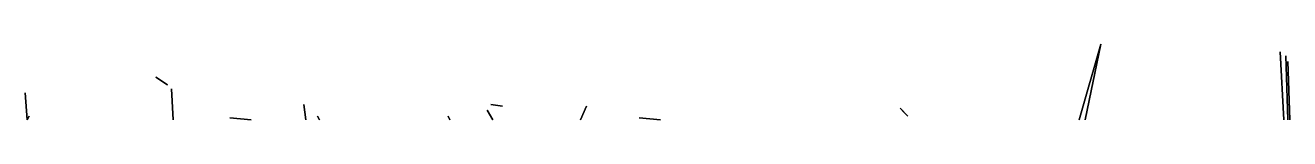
# Model space of a CAD drawing. Header units: millimetres. Extents: x -211 to 10565, y -2293 to 2244.
# Drawn here: x 10551.77 to 10565.5, y -729.11 to -728.28 of the extents above; entities that cross this region are included whole.
import ezdxf

# ---------------------------------------------------------------- set-up
doc = ezdxf.new("R2010")
doc.units = ezdxf.units.MM
doc.layers.add('PDF _Геометрия', color=7, linetype='Continuous')

msp = doc.modelspace()

# ---------------------------------------------------------------- linework, layer by layer
at = {"layer": 'PDF _Геометрия', "lineweight": 25}
for points in [[(10563.214, -729.109), (10563.447, -728.284)], [(10563.277, -729.109), (10563.447, -728.284), (10563.277, -729.109)], [(10565.436, -729.109), (10565.394, -728.369)], [(10565.478, -729.109), (10565.457, -728.411)], [(10565.499, -729.109), (10565.478, -728.475)], [(10553.184, -728.644), (10553.311, -728.729)], [(10551.787, -729.109), (10551.766, -728.813)], [(10553.374, -729.109), (10553.353, -728.771)], [(10554.813, -729.109), (10554.792, -728.94)], [(10556.824, -728.94), (10556.951, -728.961)], [(10551.787, -729.109), (10551.809, -729.067), (10551.787, -729.109)], [(10554.221, -729.109), (10553.988, -729.088), (10554.221, -729.109)], [(10554.961, -729.109), (10554.94, -729.067)], [(10556.379, -729.109), (10556.358, -729.067)], [(10556.845, -729.109), (10556.781, -729.004)], [(10557.797, -729.109), (10557.86, -728.961), (10557.797, -729.109)], [(10557.797, -729.109), (10557.86, -728.961), (10557.797, -729.109)], [(10558.665, -729.109), (10558.432, -729.088), (10558.665, -729.109)], [(10561.267, -728.983), (10561.31, -729.025), (10561.352, -729.067)]]:
    msp.add_lwpolyline(points, close=True, dxfattribs=at)

doc.saveas('drawing.dxf')
